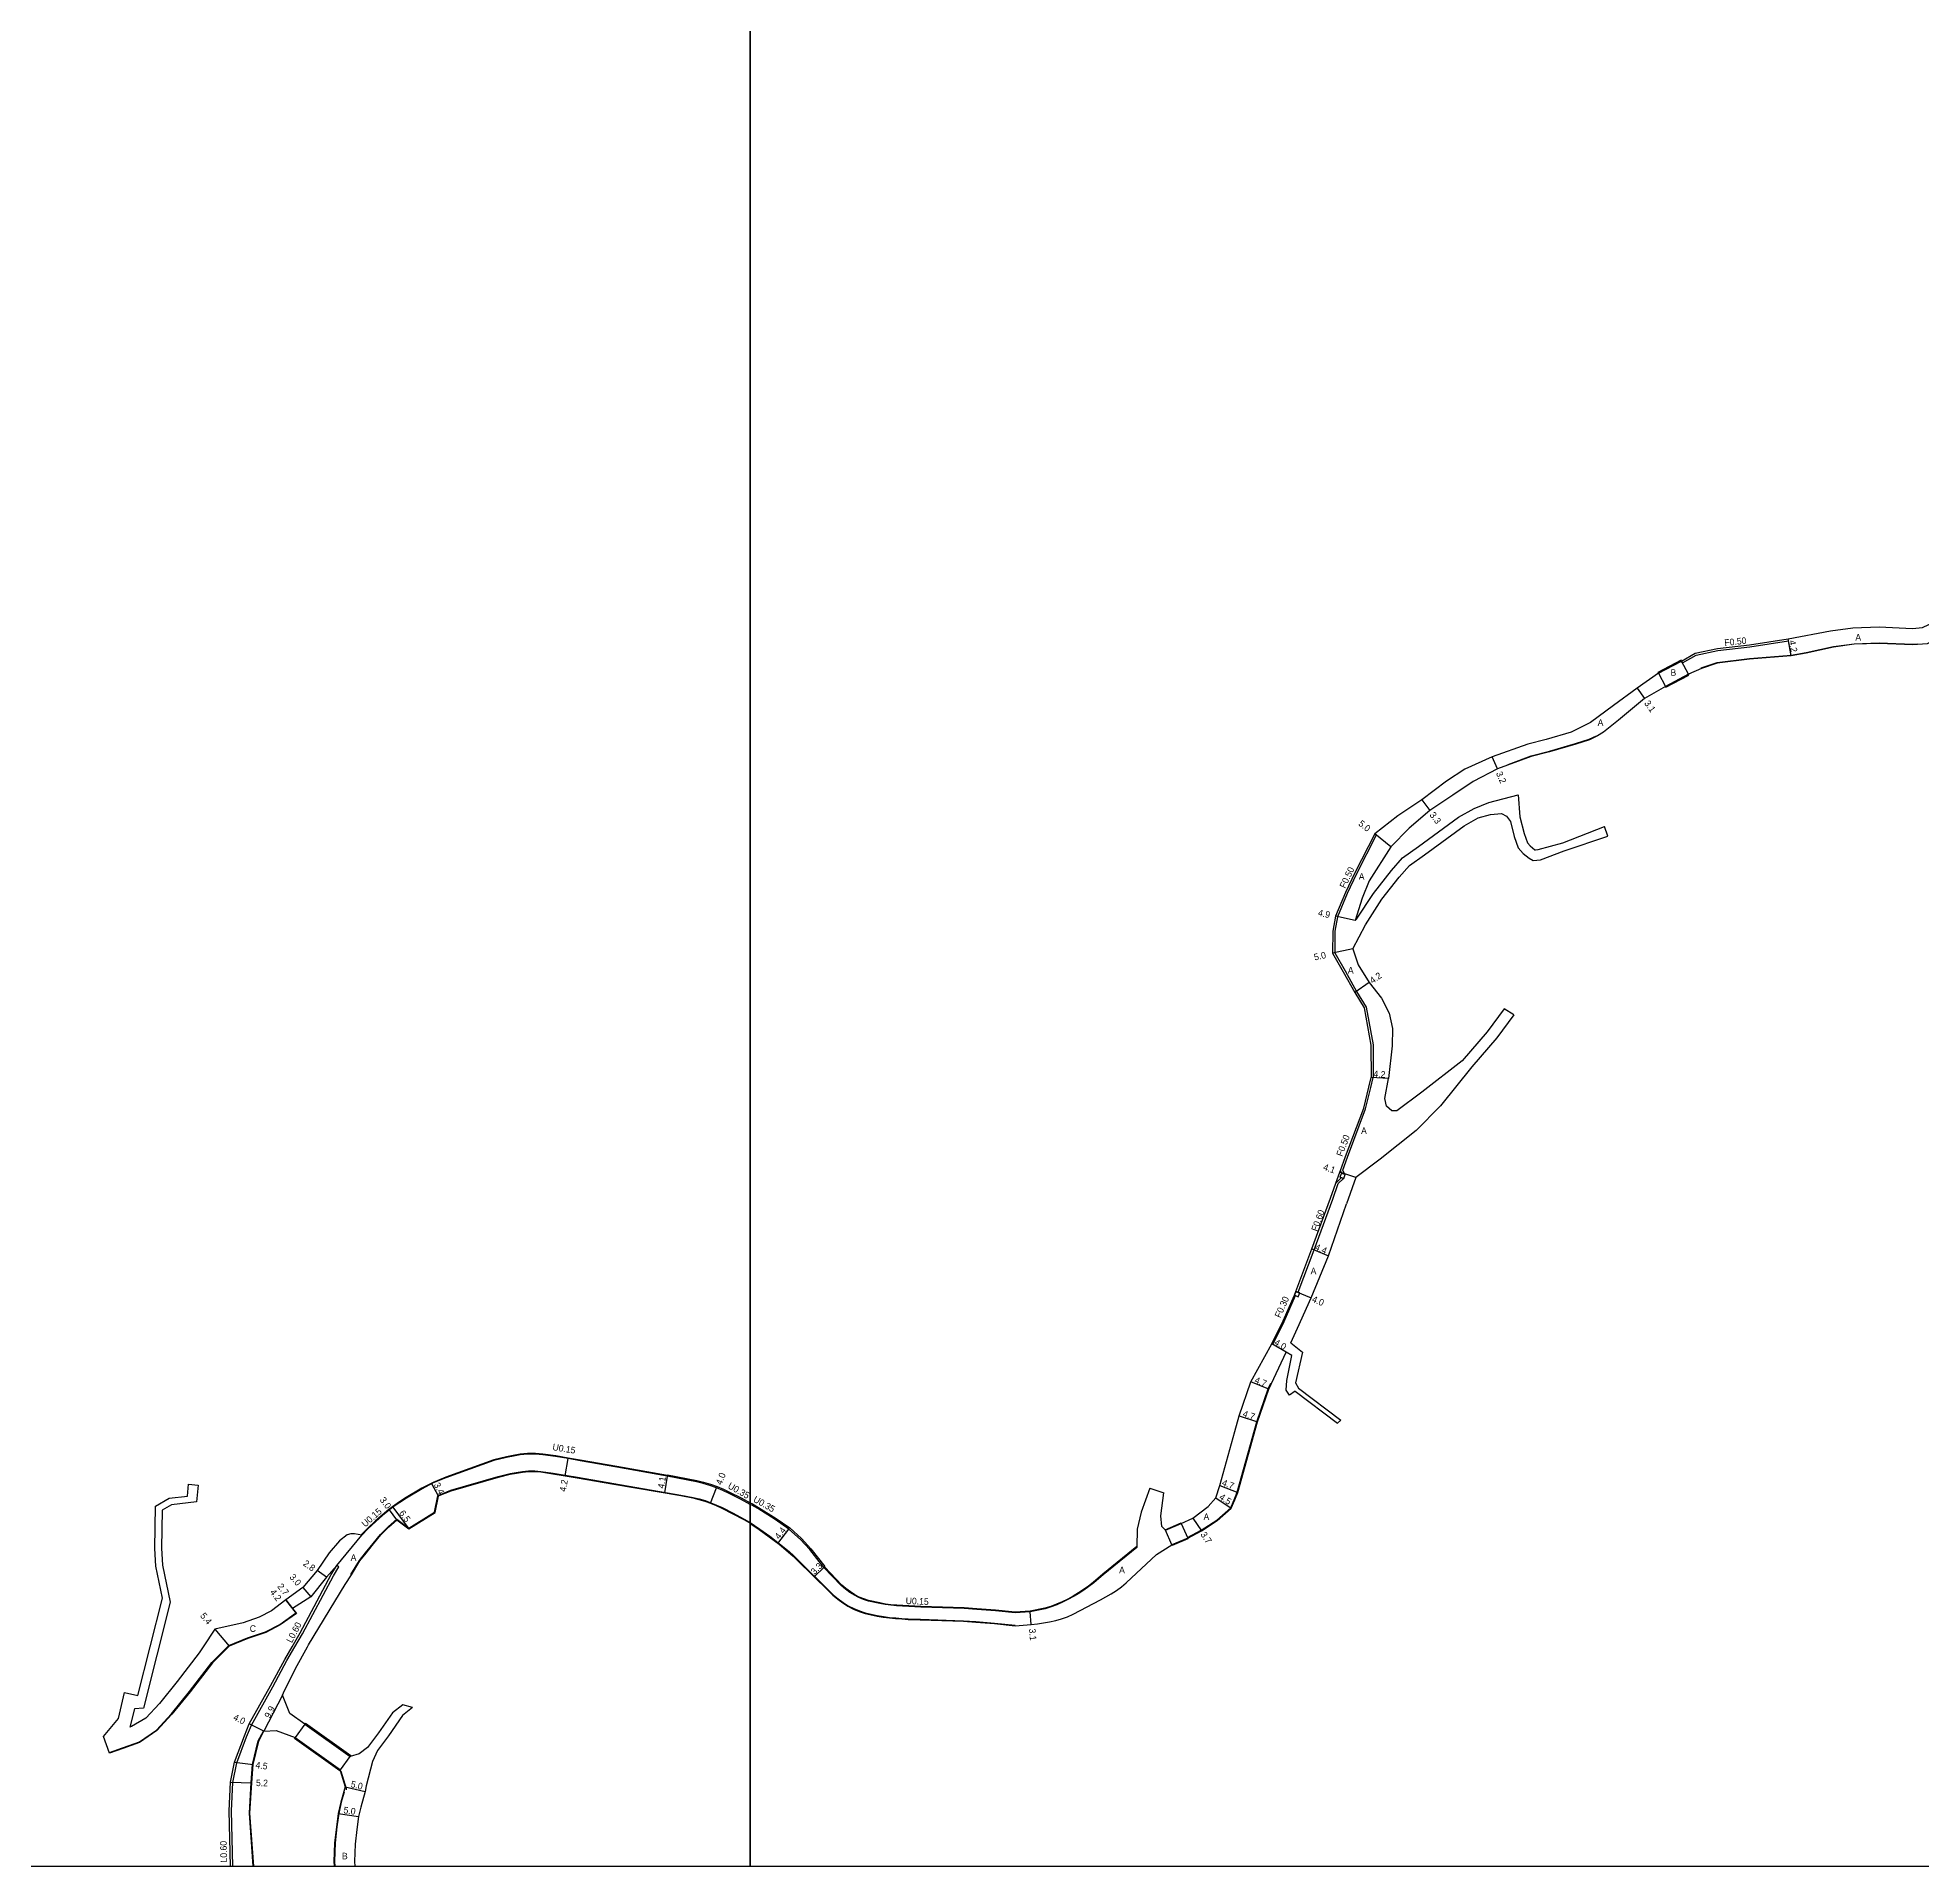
# Model space of a CAD drawing. Header units: metres. Extents: x -24000 to -20000, y -99000 to -96000.
# Drawn here: x -23373 to -22915.5, y -99000 to -98556.1 of the extents above; entities that cross this region are included whole.
import ezdxf

# ---------------------------------------------------------------- set-up
doc = ezdxf.new("R2010")
doc.units = ezdxf.units.M
doc.header["$LTSCALE"] = 2.5
for name, color, linetype in [('側溝・桝', 7, 'Continuous'), ('図郭', 7, 'Continuous'), ('幅員', 7, 'Continuous'), ('歩道・分離帯・安全施設', 7, 'Continuous'), ('舗装', 7, 'Continuous'), ('道路', 7, 'Continuous')]:
    doc.layers.add(name, color=color, linetype=linetype)
doc.styles.get("Standard").update_dxf_attribs({"font": ''})
doc.styles.get('Standard').set_extended_font_data('@MS PGothic')

msp = doc.modelspace()

# ---------------------------------------------------------------- linework, layer by layer
at = {"layer": '側溝・桝', "flags": 128}
for points in [[(-22973.71, -98707.84), (-22970.43, -98705.94), (-22965.16, -98704.8), (-22957.34, -98703.96), (-22947.98, -98702.51), (-22948.07, -98702.02)], [(-22973.71, -98707.84), (-22973.94, -98707.4)], [(-23048.02, -98749.68), (-23048.42, -98749.36)], [(-23048.02, -98749.68), (-23048.03, -98749.69), (-23052.82, -98759.03), (-23055.09, -98763.81), (-23057.48, -98769.47), (-23058.08, -98772.97), (-23058.13, -98778.22), (-23055.6, -98782.59), (-23052.8, -98787.6), (-23050.53, -98791.43), (-23048.83, -98800.56), (-23048.77, -98808.53)], [(-23056.18, -98831.03), (-23055.02, -98827.82), (-23050.62, -98816.07), (-23049.38, -98810.94), (-23048.77, -98808.53)], [(-23056.37, -98831.79), (-23056.73, -98831.06)], [(-23055.69, -98832.04), (-23056.18, -98831.03)], [(-23058.62, -98838.02), (-23057.25, -98834.26)], [(-23057.86, -98834.17), (-23056.52, -98832.8)], [(-23057.25, -98834.26), (-23056.01, -98832.99)], [(-23066.99, -98860.63), (-23063.14, -98850.34), (-23058.62, -98838.02)], [(-23073.11, -98873.34), (-23070.4, -98867.71), (-23067.62, -98861.46)], [(-23073.11, -98873.34), (-23073.37, -98873.19)], [(-23220.11, -98905.13), (-23232.36, -98902.91), (-23241.24, -98901.38), (-23244.21, -98900.88), (-23247.22, -98900.38), (-23250.34, -98899.93), (-23252.16, -98899.77), (-23254.07, -98899.79), (-23255.86, -98899.98), (-23257.52, -98900.25), (-23259.17, -98900.56), (-23262.27, -98901.33), (-23273.9, -98905.52), (-23276.98, -98906.79), (-23279.71, -98908.21), (-23283.52, -98910.5), (-23285.14, -98911.55), (-23286.8, -98912.71), (-23287.69, -98913.36), (-23289.34, -98914.72), (-23290.99, -98916.16), (-23292.91, -98917.99), (-23294.49, -98919.57)], [(-23220.14, -98905.28), (-23220.07, -98904.93), (-23212.97, -98906.33), (-23211.32, -98906.73), (-23209.66, -98907.22), (-23208.05, -98907.8), (-23206.49, -98908.44), (-23204.99, -98909.13), (-23202.2, -98910.54), (-23200, -98911.72)], [(-23200, -98911.72), (-23199.43, -98912.02), (-23198, -98912.86), (-23193.73, -98915.54), (-23190.39, -98917.83), (-23187.56, -98920.43), (-23185.27, -98922.9), (-23181.86, -98927.21), (-23182.13, -98927.42)], [(-23106.17, -98922.38), (-23114.4, -98929.1), (-23116.7, -98931.02), (-23117.87, -98931.95), (-23119.08, -98932.83), (-23120.34, -98933.63), (-23121.63, -98934.39), (-23122.94, -98935.11), (-23124.28, -98935.77), (-23125.64, -98936.37), (-23127.04, -98936.89), (-23128.46, -98937.32), (-23132.08, -98938.09), (-23135.68, -98938.32), (-23140.45, -98937.85), (-23144.98, -98937.47), (-23148.06, -98937.27), (-23158.58, -98936.92), (-23161.53, -98936.79), (-23162.99, -98936.7), (-23164.45, -98936.6), (-23165.88, -98936.48), (-23167.2, -98936.33), (-23168.51, -98936.07), (-23171.28, -98935.45), (-23172.46, -98935.09), (-23173.57, -98934.63), (-23174.64, -98934.06), (-23175.7, -98933.37), (-23176.77, -98932.58), (-23177.79, -98931.73), (-23182.01, -98927.33)], [(-23310.53, -98946.73), (-23308.71, -98943.56), (-23301.19, -98929.47), (-23299.83, -98927.27)], [(-23299.83, -98927.27), (-23300.35, -98926.95)], [(-23325.57, -99000), (-23325.91, -98986.57), (-23325.57, -98979.66), (-23324.58, -98974.9), (-23322.23, -98968.53), (-23321.08, -98965.7), (-23315.9, -98956.45), (-23312.46, -98950.07), (-23310.53, -98946.72)]]:
    msp.add_lwpolyline(points, dxfattribs=at)
for points in [[(-23056.51, -98831.74), (-23056.86, -98832.68), (-23056.7, -98832.73), (-23056.52, -98832.8), (-23056.01, -98832.99), (-23055.92, -98833.02), (-23055.57, -98832.08), (-23055.69, -98832.04), (-23056.37, -98831.79), (-23056.45, -98831.76)], [(-23067.55, -98860.42), (-23067.9, -98861.36), (-23067.62, -98861.46), (-23066.96, -98861.71), (-23066.61, -98860.77), (-23066.99, -98860.63)]]:
    msp.add_lwpolyline(points, close=True, dxfattribs=at)
at = {"layer": '図郭'}
for points in [[(-24000, -99000), (-23200, -99000), (-23200, -98400), (-24000, -98400)], [(-23200, -99000), (-22400, -99000), (-22400, -98400), (-23200, -98400)]]:
    msp.add_lwpolyline(points, close=True, dxfattribs=at)
at = {"layer": '幅員', "flags": 128}
for points in [[(-22947.33, -98706.15), (-22948.07, -98702.02)], [(-22984.74, -98713.97), (-22982.93, -98716.49)], [(-23018.6, -98733.56), (-23019.88, -98730.63)], [(-23036.99, -98741.06), (-23035.01, -98743.7)], [(-23044.5, -98752.46), (-23048.42, -98749.36)], [(-23053.19, -98770.39), (-23057.97, -98769.34)], [(-23053.76, -98777.28), (-23058.64, -98778.34)], [(-23049.8, -98785.43), (-23053.23, -98787.85)], [(-23045.08, -98808.73), (-23049.27, -98808.47)], [(-23052.98, -98832.76), (-23056.87, -98831.45)], [(-23063.71, -98850.13), (-23059.65, -98851.83)], [(-23067.55, -98860.42), (-23063.87, -98862)], [(-23069.88, -98875.15), (-23073.37, -98873.19)], [(-23074.12, -98884.14), (-23078.47, -98882.37)], [(-23081.34, -98890.61), (-23076.88, -98892.12)], [(-23244.92, -98905.17), (-23244.22, -98901.03)], [(-23275.7, -98910.13), (-23277.27, -98907.11)], [(-23220.14, -98905.28), (-23220.83, -98909.32)], [(-23209.62, -98911.86), (-23208.17, -98908.13)], [(-23086.05, -98907.53), (-23081.67, -98909.24)], [(-23285.8, -98915.89), (-23287.59, -98913.48)], [(-23286.71, -98912.83), (-23282.86, -98918.07)], [(-23087.01, -98910.58), (-23083.24, -98913.04)], [(-23193.29, -98921.59), (-23190.6, -98918.11)], [(-23092.53, -98915.49), (-23090.45, -98918.55)], [(-23184.46, -98929.76), (-23182.13, -98927.42)], [(-23308.61, -98932.29), (-23306.64, -98934.55)], [(-23302.81, -98929.79), (-23305.1, -98928.17)], [(-23310.15, -98938.59), (-23312.74, -98935.28)], [(-23312.74, -98935.28), (-23311.08, -98937.41)], [(-23131.77, -98941.32), (-23132.06, -98938.23)], [(-23329.92, -98942.41), (-23326.44, -98946.54)], [(-23313.52, -98958.42), (-23318.04, -98967.22)], [(-23318.04, -98967.22), (-23321.62, -98965.44)], [(-23325.16, -98974.73), (-23320.69, -98975.29)], [(-23326.17, -98979.58), (-23320.97, -98979.7)], [(-23298.32, -98980.73), (-23293.45, -98981.87)], [(-23300.01, -98987.19), (-23295.06, -98987.87)]]:
    msp.add_lwpolyline(points, dxfattribs=at)
at = {"layer": '歩道・分離帯・安全施設', "flags": 128}
for points in [[(-22969.19, -98709.05), (-22965.32, -98707.78), (-22957.43, -98706.8), (-22947.35, -98706), (-22943.71, -98705.32), (-22937.08, -98703.86), (-22932.07, -98703.18), (-22926.01, -98702.97), (-22917.84, -98703.33)], [(-22917.84, -98703.33), (-22916.67, -98703.23)], [(-23010.47, -98730.44), (-23006.02, -98729.27), (-22999.65, -98727.43), (-22996.37, -98726.34), (-22994.57, -98725.52)], [(-23016.06, -98732.48), (-23010.47, -98730.44)], [(-23082.41, -98910.63), (-23081.81, -98909.19), (-23077.03, -98892.08), (-23074.26, -98884.09), (-23073.6, -98882.68)], [(-23296.93, -98929.17), (-23294.84, -98925.76), (-23293.38, -98923.92), (-23291.55, -98921.62), (-23289.74, -98919.43), (-23287.8, -98917.5), (-23285.81, -98915.7), (-23282.86, -98917.89), (-23276.65, -98914.03), (-23275.83, -98910.03), (-23275.55, -98909.88), (-23272.68, -98908.69), (-23261.18, -98905.39), (-23258.27, -98904.67), (-23256.79, -98904.38), (-23255.31, -98904.15), (-23253.82, -98903.99), (-23252.32, -98903.97), (-23250.83, -98904.11), (-23247.86, -98904.54), (-23244.9, -98905.02), (-23241.94, -98905.52), (-23233.07, -98907.05), (-23216.81, -98909.86), (-23213.87, -98910.43), (-23212.41, -98910.78), (-23210.97, -98911.21), (-23209.56, -98911.72), (-23208.18, -98912.29), (-23206.81, -98912.92), (-23204.13, -98914.27), (-23201.49, -98915.69), (-23200.2, -98916.45), (-23200, -98916.57)], [(-23093.89, -98920.19), (-23090.53, -98918.42), (-23086.73, -98915.93), (-23083.36, -98912.95), (-23082.41, -98910.63)], [(-23200, -98916.57), (-23198.93, -98917.26), (-23197.7, -98918.11), (-23195.28, -98919.87), (-23192.9, -98921.7), (-23190.58, -98923.61), (-23189.45, -98924.6), (-23188.38, -98925.65), (-23180.94, -98933.05), (-23179.83, -98934.07), (-23178.68, -98935.03), (-23177.47, -98935.92), (-23176.22, -98936.74), (-23174.89, -98937.44), (-23173.51, -98938.01), (-23172.07, -98938.45), (-23169.15, -98939.11), (-23167.67, -98939.39), (-23166.18, -98939.56), (-23164.69, -98939.69), (-23163.19, -98939.8), (-23161.7, -98939.89), (-23158.7, -98940.02), (-23148.21, -98940.37), (-23145.21, -98940.56), (-23140.73, -98940.93), (-23135.72, -98941.43)], [(-23326.84, -98946.73), (-23326.53, -98946.41), (-23321.99, -98944.57), (-23317.64, -98943.08), (-23314.17, -98941.27), (-23310.37, -98938.56)], [(-23355.56, -98972.37), (-23352.34, -98971.22), (-23348.27, -98969.78), (-23344.13, -98966.92), (-23340.5, -98962.96), (-23336.08, -98957.52), (-23330.65, -98950.51), (-23326.84, -98946.72)], [(-23320.67, -99000), (-23321.58, -98987.11), (-23321.12, -98979.69), (-23320.84, -98975.27), (-23319.41, -98969.57), (-23318.17, -98967.16)], [(-23299.36, -98976.86), (-23298.05, -98981.09), (-23298.08, -98981.45)], [(-23298.53, -98981.99), (-23299.25, -98984.42), (-23299.86, -98987.21), (-23300.31, -98990.45), (-23300.72, -98994.3), (-23300.91, -98998.87), (-23300.85, -99000)]]:
    msp.add_lwpolyline(points, dxfattribs=at)
at = {"layer": '舗装', "flags": 128}
msp.add_lwpolyline([(-23300.35, -98926.95), (-23294.31, -98919.6)], dxfattribs=at)
at = {"layer": '道路', "flags": 128}
for points in [[(-22867.52, -98646.72), (-22868.31, -98647.72), (-22873.09, -98654.27), (-22876.11, -98661.34), (-22878.63, -98667.64), (-22881.98, -98675.91), (-22883.04, -98681.57), (-22883.09, -98681.84), (-22882.77, -98684.5), (-22886.47, -98686.39), (-22894.52, -98691.6), (-22905.32, -98698.27), (-22914.29, -98703.18), (-22917.84, -98703.48), (-22926.01, -98703.12), (-22932.06, -98703.33), (-22937.06, -98704.01), (-22943.68, -98705.47), (-22947.33, -98706.15), (-22957.42, -98706.95), (-22965.29, -98707.93), (-22969.13, -98709.19), (-22972.26, -98710.58)], [(-22973.94, -98707.4), (-22970.61, -98705.46), (-22965.24, -98704.31), (-22957.41, -98703.46), (-22948.07, -98702.02), (-22937.76, -98700.07), (-22932.4, -98699.34), (-22925.99, -98699.12), (-22917.92, -98699.47), (-22915.44, -98699.27), (-22907.26, -98695.36), (-22902.11, -98692.25), (-22899.85, -98690.58)], [(-22973.94, -98707.4), (-22979.55, -98710.37)], [(-22979.55, -98710.37), (-22984.74, -98713.97), (-22990.49, -98718.22), (-22996.05, -98722.27), (-23000.75, -98724.68), (-23006.8, -98726.43), (-23011.22, -98727.59)], [(-22972.26, -98710.58), (-22977.87, -98713.55)], [(-22977.87, -98713.55), (-22982.93, -98716.49), (-22989.23, -98721.71), (-22992.86, -98724.65), (-22994.34, -98725.58), (-22996.31, -98726.48), (-22999.61, -98727.58), (-23005.98, -98729.41), (-23010.43, -98730.59)], [(-23011.22, -98727.59), (-23019.88, -98730.63), (-23026.55, -98733.65), (-23031.02, -98736.55), (-23036.99, -98741.06), (-23042.81, -98745), (-23048.42, -98749.36), (-23053.27, -98758.8), (-23055.55, -98763.6), (-23057.97, -98769.34), (-23058.58, -98772.93), (-23058.64, -98778.34), (-23056.04, -98782.83), (-23053.23, -98787.85), (-23051, -98791.61), (-23049.33, -98800.61), (-23049.27, -98808.47)], [(-23010.43, -98730.59), (-23018.6, -98733.56), (-23024.55, -98736.66), (-23029.44, -98739.94), (-23035.01, -98743.7), (-23040.09, -98747.94), (-23044.5, -98752.46), (-23049.76, -98760.74), (-23051.47, -98764.94), (-23053.19, -98770.39)], [(-23053.19, -98770.39), (-23052.81, -98770.08), (-23048.71, -98763.79), (-23044.38, -98758.25), (-23041.65, -98755.19), (-23037.81, -98752.44), (-23028.09, -98745.31), (-23024.25, -98743.17), (-23020.68, -98741.7), (-23013.6, -98739.83), (-23013.21, -98745.2), (-23012.13, -98749.24), (-23011.35, -98751.49), (-23010.66, -98752.29), (-23009.53, -98753.19), (-23009.43, -98753.25), (-23008.75, -98753.18), (-23002.72, -98751.55), (-22992.65, -98747.55)], [(-23053.76, -98777.28), (-23050.69, -98771.4), (-23046.67, -98765.24), (-23042.46, -98759.85), (-23039.97, -98757.06), (-23036.32, -98754.46), (-23026.73, -98747.42), (-23023.28, -98745.49), (-23020.3, -98744.61), (-23017.61, -98744.41), (-23016.46, -98745.08), (-23015.49, -98746.33), (-23014.53, -98749.98), (-23013.56, -98752.76), (-23012.4, -98754.1), (-23010.96, -98755.25), (-23009.99, -98755.83), (-23008.17, -98755.63), (-23002.41, -98753.5), (-22991.85, -98749.92)], [(-22991.85, -98749.92), (-22992.65, -98747.55)], [(-23053.76, -98777.28), (-23052.4, -98781.12), (-23049.8, -98785.43), (-23046.81, -98789.26), (-23044.88, -98792.91), (-23044.1, -98796.56), (-23044.19, -98800.79), (-23045.08, -98808.73)], [(-23016.97, -98791.84), (-23021.09, -98797.42), (-23027.22, -98804.45), (-23037, -98812.07), (-23043.04, -98816.6), (-23044.29, -98816.6), (-23045.54, -98815.45), (-23045.93, -98813.63)], [(-23014.63, -98793.28), (-23018.75, -98798.86), (-23024.88, -98805.89), (-23032.46, -98815.41), (-23038.34, -98821.4)], [(-23014.63, -98793.28), (-23016.97, -98791.84)], [(-23059.18, -98837.82), (-23057.86, -98834.17), (-23057.21, -98832.39), (-23056.87, -98831.45), (-23056.73, -98831.06), (-23055.49, -98827.65), (-23051.1, -98815.92), (-23049.86, -98810.82), (-23049.27, -98808.47)], [(-23045.93, -98813.63), (-23045.08, -98808.73)], [(-23038.34, -98821.4), (-23047.07, -98828.35), (-23052.98, -98832.76)], [(-23052.98, -98832.76), (-23055.3, -98839.13)], [(-23082.41, -98894.46), (-23081.34, -98890.61), (-23078.47, -98882.37), (-23073.37, -98873.19), (-23070.68, -98867.58), (-23067.9, -98861.36), (-23067.55, -98860.42), (-23063.71, -98850.13), (-23059.18, -98837.82)], [(-23068.81, -98872.88), (-23067.14, -98869.33), (-23063.87, -98862), (-23059.65, -98851.83), (-23055.3, -98839.13)], [(-23068.81, -98872.88), (-23065.93, -98875.15), (-23067.64, -98882.65), (-23066.93, -98883.88)], [(-23082.41, -98911.03), (-23081.67, -98909.24), (-23076.88, -98892.12), (-23074.12, -98884.14), (-23069.88, -98875.15)], [(-23067.75, -98884.64), (-23069.08, -98885.63), (-23069.94, -98884.39), (-23069.76, -98882.08), (-23068.52, -98876.02), (-23069.88, -98875.15)], [(-23067.75, -98884.64), (-23057.49, -98892.41)], [(-23067.75, -98884.64), (-23057.49, -98892.41)], [(-23066.93, -98883.88), (-23056.67, -98891.65)], [(-23066.93, -98883.88), (-23056.67, -98891.65)], [(-23095.37, -98916.74), (-23092.53, -98915.49), (-23088.83, -98912.64), (-23087.01, -98910.58), (-23086.05, -98907.53), (-23082.41, -98894.46)], [(-23057.49, -98892.41), (-23056.67, -98891.65)], [(-23200, -98912.12), (-23202.36, -98910.85), (-23205.14, -98909.45), (-23206.63, -98908.76), (-23208.17, -98908.13), (-23209.77, -98907.55), (-23211.41, -98907.07), (-23213.05, -98906.67), (-23220.14, -98905.28), (-23232.38, -98903.06), (-23241.26, -98901.53), (-23244.23, -98901.03), (-23247.24, -98900.53), (-23250.36, -98900.08), (-23252.17, -98899.92), (-23254.06, -98899.94), (-23255.84, -98900.13), (-23257.49, -98900.39), (-23259.14, -98900.71), (-23262.23, -98901.48), (-23273.85, -98905.66), (-23276.92, -98906.93), (-23279.63, -98908.34), (-23283.44, -98910.63), (-23285.06, -98911.68), (-23286.71, -98912.83), (-23287.59, -98913.48), (-23289.24, -98914.83), (-23290.89, -98916.27), (-23292.81, -98918.1), (-23294.31, -98919.6), (-23296.02, -98919.27), (-23296.91, -98919.29), (-23297.82, -98919.53), (-23299.73, -98920.97), (-23302.2, -98923.92), (-23305.1, -98928.17), (-23308.61, -98932.29), (-23312.74, -98935.28), (-23316.19, -98937.98), (-23319.17, -98939.53), (-23323.1, -98940.88), (-23329.92, -98942.41), (-23332.77, -98946.72)], [(-23307.48, -98946.72), (-23307.22, -98946.25), (-23298.32, -98931.62), (-23296.8, -98929.24), (-23294.72, -98925.85), (-23293.26, -98924.01), (-23291.44, -98921.71), (-23289.63, -98919.53), (-23287.7, -98917.61), (-23285.8, -98915.89), (-23282.86, -98918.07), (-23276.51, -98914.12), (-23275.7, -98910.13), (-23275.48, -98910.01), (-23272.63, -98908.83), (-23261.14, -98905.53), (-23258.23, -98904.81), (-23256.77, -98904.53), (-23255.29, -98904.3), (-23253.81, -98904.14), (-23252.33, -98904.12), (-23250.85, -98904.25), (-23247.88, -98904.68), (-23244.92, -98905.17), (-23241.97, -98905.67), (-23233.1, -98907.2), (-23216.84, -98910.01), (-23213.9, -98910.58), (-23212.45, -98910.93), (-23211.02, -98911.35), (-23209.62, -98911.86), (-23208.24, -98912.43), (-23206.88, -98913.06), (-23204.2, -98914.4), (-23201.56, -98915.82), (-23200.28, -98916.57), (-23200, -98916.75)], [(-23356.95, -98968.46), (-23353.33, -98964.12), (-23351.86, -98957.82), (-23348.64, -98958.51), (-23342.67, -98934.92), (-23344.31, -98927.11), (-23344.55, -98922.81), (-23344.36, -98912.57), (-23341, -98910.6), (-23336.6, -98910.1), (-23336.32, -98907.2)], [(-23334.03, -98907.43), (-23334.43, -98911.52), (-23340.46, -98912.21), (-23342.71, -98913.53), (-23342.88, -98922.78), (-23342.65, -98926.89), (-23340.77, -98935.87), (-23347.29, -98961.62), (-23349.46, -98961.74), (-23350.59, -98966.2)], [(-23336.32, -98907.2), (-23334.03, -98907.43)], [(-23103.03, -98908.22), (-23105.13, -98913.99), (-23106.08, -98918.12), (-23106.17, -98922.4), (-23106.17, -98922.57)], [(-23103.03, -98908.22), (-23099.57, -98909.36)], [(-23099.22, -98918.4), (-23100.1, -98917.51), (-23100.33, -98914.94), (-23099.57, -98909.36)], [(-23106.17, -98922.57), (-23114.3, -98929.22), (-23116.61, -98931.14), (-23117.78, -98932.07), (-23119, -98932.95), (-23120.26, -98933.76), (-23121.55, -98934.52), (-23122.87, -98935.24), (-23124.21, -98935.91), (-23125.59, -98936.51), (-23126.99, -98937.03), (-23128.43, -98937.47), (-23132.06, -98938.23), (-23135.68, -98938.47), (-23140.46, -98938), (-23145, -98937.62), (-23148.06, -98937.42), (-23158.59, -98937.07), (-23161.54, -98936.94), (-23163, -98936.85), (-23164.46, -98936.75), (-23165.89, -98936.63), (-23167.23, -98936.47), (-23168.55, -98936.22), (-23171.31, -98935.6), (-23172.51, -98935.23), (-23173.64, -98934.77), (-23174.72, -98934.19), (-23175.79, -98933.49), (-23176.86, -98932.7), (-23177.89, -98931.84), (-23182.13, -98927.42), (-23185.54, -98923.12), (-23187.81, -98920.68), (-23190.6, -98918.11), (-23193.92, -98915.83), (-23198.18, -98913.16), (-23199.61, -98912.33), (-23200, -98912.12)], [(-23093.82, -98920.32), (-23090.45, -98918.55), (-23086.64, -98916.05), (-23083.24, -98913.04), (-23082.41, -98911.03)], [(-23200, -98916.75), (-23199.02, -98917.38), (-23197.79, -98918.23), (-23195.37, -98920), (-23192.99, -98921.82), (-23190.68, -98923.72), (-23189.56, -98924.71), (-23188.49, -98925.75), (-23181.04, -98933.16), (-23179.93, -98934.18), (-23178.77, -98935.14), (-23177.56, -98936.04), (-23176.29, -98936.86), (-23174.96, -98937.58), (-23173.56, -98938.15), (-23172.11, -98938.6), (-23169.18, -98939.26), (-23167.7, -98939.54), (-23166.2, -98939.71), (-23164.7, -98939.84), (-23163.2, -98939.95), (-23161.7, -98940.04), (-23158.71, -98940.17), (-23148.21, -98940.52), (-23145.22, -98940.71), (-23140.74, -98941.08), (-23135.73, -98941.58), (-23131.77, -98941.32), (-23130.28, -98941.14), (-23128.8, -98940.9), (-23127.33, -98940.63), (-23125.86, -98940.31), (-23124.42, -98939.9), (-23123.01, -98939.4), (-23121.64, -98938.79), (-23114.99, -98935.31), (-23113.67, -98934.61), (-23112.37, -98933.86), (-23111.1, -98933.05), (-23109.89, -98932.17), (-23108.74, -98931.21), (-23101.4, -98924.31), (-23097.68, -98921.98)], [(-23095.37, -98916.74), (-23099.22, -98918.4)], [(-23093.82, -98920.32), (-23097.68, -98921.98)], [(-23300.35, -98926.95), (-23302.81, -98929.79), (-23306.64, -98934.55), (-23311.08, -98937.41), (-23310.15, -98938.59), (-23314.1, -98941.4), (-23317.58, -98943.21), (-23321.93, -98944.71), (-23326.44, -98946.54), (-23326.63, -98946.72)], [(-23311.22, -98946.72), (-23309.24, -98943.28), (-23301.71, -98929.17), (-23300.35, -98926.95)], [(-23326.63, -98946.72), (-23330.54, -98950.61), (-23335.97, -98957.62), (-23340.39, -98963.05), (-23344.03, -98967.04), (-23348.2, -98969.91), (-23352.29, -98971.36), (-23355.51, -98972.51)], [(-23332.77, -98946.72), (-23333.75, -98948.21), (-23339.11, -98955.15), (-23343.42, -98960.44), (-23346.68, -98964), (-23350.17, -98966.05), (-23350.59, -98966.2)], [(-23326.17, -99000), (-23326.51, -98986.56), (-23326.17, -98979.58), (-23325.16, -98974.73), (-23322.79, -98968.31), (-23321.62, -98965.44), (-23316.42, -98956.15), (-23312.98, -98949.78), (-23311.22, -98946.72)], [(-23313.52, -98958.42), (-23313.25, -98957.89), (-23310.34, -98951.95), (-23307.48, -98946.72)], [(-23308.1, -98965.48), (-23311.71, -98962.91), (-23313.52, -98958.42)], [(-23284.36, -98960.78), (-23286.85, -98962.71), (-23290.2, -98967.62), (-23292.88, -98971.18), (-23294.9, -98972.72), (-23297.14, -98973.36)], [(-23281.95, -98961.46), (-23284.44, -98963.39), (-23287.79, -98968.3), (-23290.48, -98971.86), (-23291.71, -98974.57), (-23293.19, -98980.43)], [(-23281.95, -98961.46), (-23284.36, -98960.78)], [(-23355.51, -98972.51), (-23356.95, -98968.46)], [(-23320.52, -99000), (-23321.43, -98987.11), (-23320.97, -98979.7), (-23320.69, -98975.29), (-23319.27, -98969.63), (-23318.04, -98967.22)], [(-23318.04, -98967.22), (-23315.06, -98967.05), (-23310.44, -98968.73)], [(-23310.44, -98968.73), (-23299.47, -98976.61)], [(-23308.1, -98965.48), (-23297.14, -98973.36)], [(-23299.47, -98976.61), (-23299.56, -98976.72), (-23298.32, -98980.73), (-23299.4, -98984.39), (-23300.01, -98987.19), (-23300.46, -98990.43), (-23300.87, -98994.29), (-23301.06, -98998.87), (-23301, -99000)], [(-23293.19, -98980.43), (-23293.45, -98981.87), (-23294.55, -98985.63), (-23295.06, -98987.87), (-23295.49, -98991.03), (-23295.88, -98994.66), (-23296.05, -98998.86), (-23296, -99000)]]:
    msp.add_lwpolyline(points, dxfattribs=at)
for points in [[(-22979.55, -98710.37), (-22973.94, -98707.4), (-22974.06, -98707.18), (-22979.67, -98710.15)], [(-22979.55, -98710.37), (-22977.87, -98713.55), (-22972.26, -98710.58), (-22973.94, -98707.4)], [(-22977.75, -98713.77), (-22972.14, -98710.8), (-22972.26, -98710.58), (-22977.87, -98713.55)], [(-23095.37, -98916.74), (-23099.22, -98918.4), (-23099.28, -98918.27), (-23095.43, -98916.6)], [(-23097.68, -98921.98), (-23099.22, -98918.4), (-23095.37, -98916.74), (-23093.82, -98920.32)], [(-23097.68, -98921.98), (-23093.82, -98920.32), (-23093.76, -98920.46), (-23097.62, -98922.12)], [(-23299.65, -98976.85), (-23310.61, -98968.97), (-23310.44, -98968.73), (-23299.47, -98976.61)], [(-23299.47, -98976.61), (-23297.14, -98973.36), (-23308.1, -98965.48), (-23310.44, -98968.73)], [(-23297.14, -98973.36), (-23308.1, -98965.48), (-23307.93, -98965.24), (-23296.96, -98973.12)]]:
    msp.add_lwpolyline(points, close=True, dxfattribs=at)

# ---------------------------------------------------------------- texts
at = {"layer": '側溝・桝'}
for s, rotation, p in [('F0.50', 6.1643, (-22963.45, -98703.75)), ('F0.50', 64.5774, (-23055.59, -98762.7)), ('F0.50', 69.4804, (-23056.3, -98827.8)), ('F0.60', 69.8376, (-23062.37, -98846)), ('F0.30', 65.9459, (-23071.32, -98866.99)), ('U0.15', 350.6477, (-23248.08, -98898.94)), ('U0.35', 330.4415, (-23205.6, -98908.1)), ('U0.15', 41.1545, (-23293.47, -98917.76)), ('U0.35', 330.4415, (-23199.43, -98911.37)), ('U0.15', 357.4894, (-23162.29, -98936.31)), ('L0.60', 62.6453, (-23311.25, -98945.9)), ('L0.60', 91.4725, (-23326.96, -98999.05))]:
    msp.add_text(s, height=1.6, rotation=rotation, dxfattribs=at).set_placement(p)
at = {"layer": '幅員'}
for s, rotation, p in [('4.2', 280.1703, (-22947.88, -98702.49)), ('3.1', 305.6066, (-22983.09, -98717.65)), ('3.2', 293.5212, (-23019.02, -98734.62)), ('3.3', 306.9413, (-23035.2, -98744.78)), ('5.0', 321.6761, (-23052.52, -98747.14)), ('4.9', 347.5802, (-23062.29, -98769.21)), ('5.0', 12.2883, (-23062.97, -98780.1)), ('4.2', 35.1371, (-23048.93, -98785.8)), ('4.2', 356.5341, (-23048.76, -98808.4)), ('4.1', 341.3476, (-23061.06, -98830.88)), ('4.4', 337.2692, (-23063.11, -98850.27)), ('4.0', 336.8194, (-23063.82, -98862.89)), ('4.0', 330.6462, (-23072.97, -98873.3)), ('4.7', 337.8402, (-23077.74, -98882.56)), ('4.7', 341.2854, (-23080.59, -98890.76)), ('4.0', 68.8698, (-23206.94, -98907.54)), ('3.4', 297.5036, (-23276.87, -98907.35)), ('4.2', 80.4074, (-23244.75, -98909.14)), ('4.1', 80.2084, (-23220.92, -98908.38)), ('4.7', 338.6689, (-23085.65, -98907.46)), ('3.0', 306.6271, (-23290.02, -98911.08)), ('6.5', 306.2634, (-23285.34, -98914.28)), ('4.5', 326.9251, (-23086.32, -98910.73)), ('4.4', 52.4434, (-23192.95, -98920.75)), ('3.7', 304.2156, (-23090.8, -98919.45)), ('2.8', 324.6773, (-23308.68, -98926.82)), ('3.3', 45.1419, (-23184.38, -98929.33)), ('2.7', 308.0669, (-23314.88, -98932.11)), ('3.0', 311.2056, (-23311.95, -98929.88)), ('4.2', 308.0669, (-23316.7, -98933.49)), ('5.4', 310.0893, (-23333.62, -98939.25)), ('3.1', 275.2692, (-23132.35, -98942.35)), ('4.0', 333.5775, (-23325.65, -98964.34)), ('9.9', 62.8309, (-23316.6, -98964.2)), ('4.5', 352.8932, (-23320.15, -98976.16)), ('5.2', 358.7271, (-23319.99, -98980.52)), ('5.0', 346.7646, (-23297.09, -98980.76)), ('5.0', 352.1653, (-23298.79, -98987.1))]:
    msp.add_text(s, height=1.6, rotation=rotation, dxfattribs=at).set_placement(p)
at = {"layer": '舗装'}
for s, p in [('A', (-22931.76, -98702.43)), ('B', (-22976.63, -98710.97)), ('A', (-22994.31, -98723.13)), ('A', (-23052.29, -98760.49)), ('A', (-23054.94, -98783.25)), ('A', (-23051.73, -98822.22)), ('A', (-23063.98, -98856.27)), ('A', (-23089.97, -98915.94)), ('A', (-23296.99, -98925.85)), ('A', (-23110.46, -98928.87)), ('C', (-23321.48, -98943.08)), ('B', (-23299.1, -98998.31))]:
    msp.add_text(s, height=1.6, dxfattribs=at).set_placement(p)

doc.saveas('drawing.dxf')
